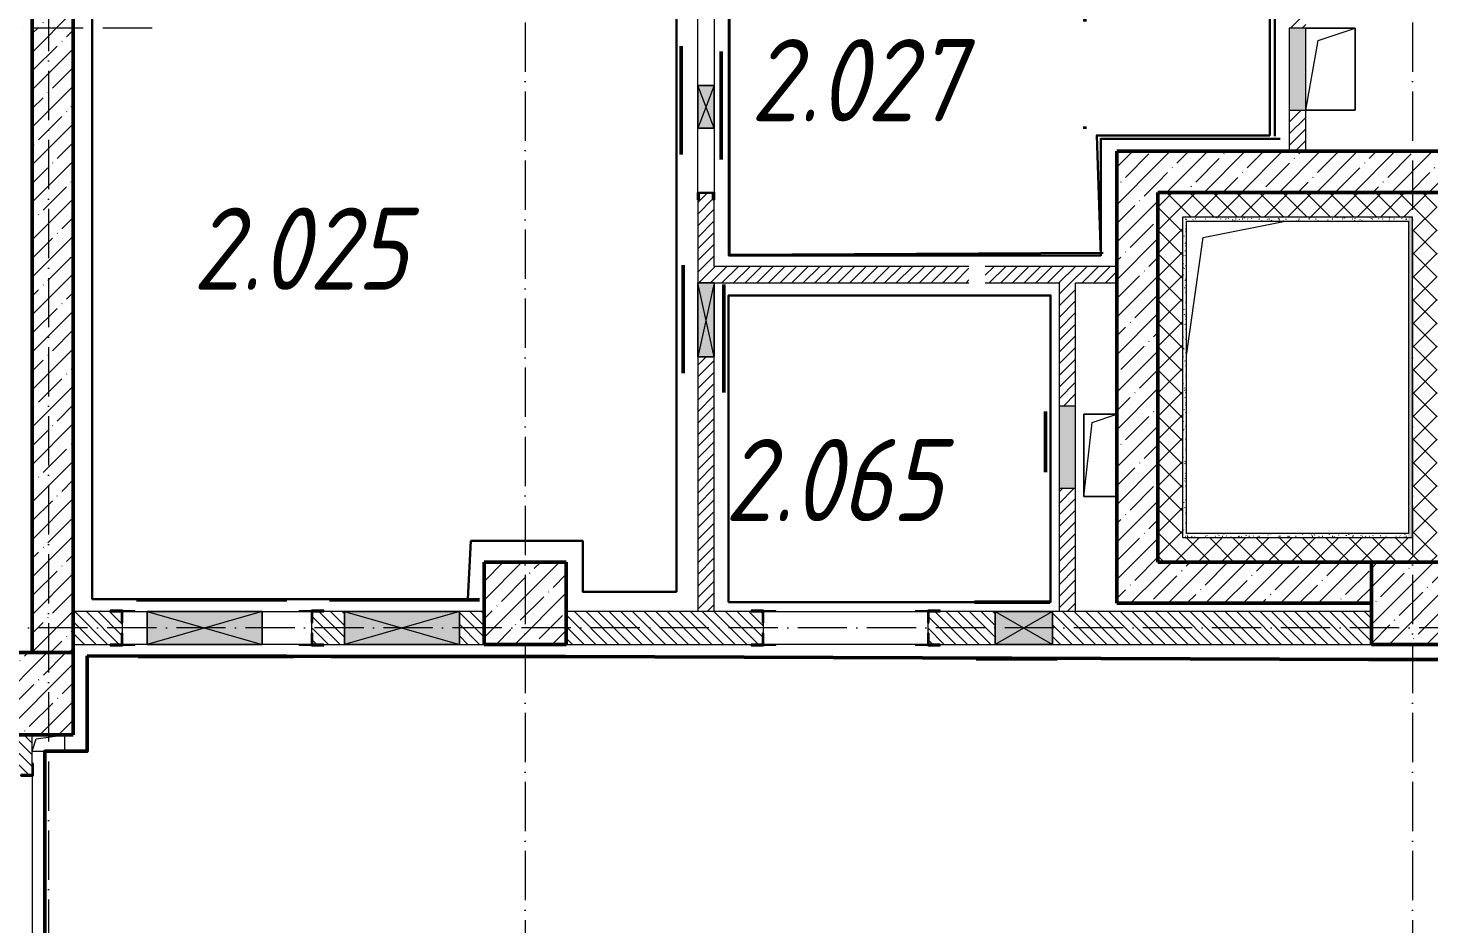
# Model space of a CAD drawing. Header units: millimetres. Extents: x -213536 to 1564669, y -45299 to 942238.
# Drawn here: x 619008 to 627533, y 625024 to 630475 of the extents above; entities that cross this region are included whole.
import ezdxf

# ---------------------------------------------------------------- set-up
doc = ezdxf.new("R2010")
doc.units = ezdxf.units.MM
doc.linetypes.add('50_200_ШТРИХ_1Т_ш5_п1_п1_', pattern=[700, 500, -100, 0, -100])
for name, color, linetype, lineweight in [('3.1) ЖБ окна 1.2 м', 102, 'Continuous', 30), ('8.1)', 2, 'Continuous', 50), ('8.2)', 3, 'Continuous', 50), ('8.3)', 5, 'Continuous', 50), ('8.4)', 6, 'Continuous', 50), ('A-DETL-GENF-OTLN', 7, 'Continuous', 9), ('A-DOOR-OPNG-MCUT', 7, 'Continuous', 35), ('A-FLOR-____-OTLN', 7, 'Continuous', 9), ('A-GENM-____-MCUT', 7, 'Continuous', 25), ('A-GENM-____-OTLN', 7, 'Continuous', 9), ('A-GENM-____-OTLN-1', 7, 'Continuous', 25), ('A-GLAZ-____-OTLN', 7, 'Continuous', 9), ('A-WALL-____-MCUT', 7, 'Continuous', 13), ('A-WALL-____-MCUT-1', 7, 'Continuous', 9), ('A-WALL-____-MCUT-2', 7, 'Continuous', 50), ('A-WALL-____-OTLN', 7, 'Continuous', 9), ('A-WALL-____-PATT-1', 7, 'Continuous', 9), ('A-WALL-FNSH-MCUT-1', 7, 'Continuous', 9), ('I-WALL-____-OTLN', 7, 'Continuous', 9), ('S-COLS-____-MCUT', 7, 'Continuous', 50), ('S-COLS-____-OTLN', 7, 'Continuous', 9), ('S-GRID-____-OTLN-1', 7, '50_200_ШТРИХ_1Т_ш5_п1_п1_', 9), ('Марки помещений', 7, 'Continuous', 9)]:
    doc.layers.add(name, color=color, linetype=linetype, lineweight=lineweight)
doc.layers.add('A-DOOR-____-OTLN-1', color=7, linetype='Continuous', lineweight=9, true_color=0xffffff)
doc.layers.add('A-WALL-____-PATT-2', color=7, linetype='Continuous', lineweight=9, true_color=0x787878)
doc.styles.add('ISOCPEUR_I_2', font='isocpeui.ttf', dxfattribs={"width": 0.85, "height": 2.3})
pattern_1 = [(135, (544282.637, 571544.04), (-35.35534, -35.35534), [])]
pattern_2 = [(45, (544282.637, 571544.04), (-35.35534, 35.35534), [])]
pattern_3 = [(45, (544282.64, 571544.04), (-114.04925, 114.04925), []), (45, (544396.69, 571544.04), (-114.04925, 114.04925), [201.612, -40.322, 3.353, -36.97])]
pattern_4 = [(0, (544282.637, 571544.04), (81.28, 20.32), [3.353, -57.607, 3.353, -57.607, -325.12]), (0, (544282.637, 571544.04), (81.28, 20.32), [-121.92, 3.353, -118.567, 3.353, -57.607, -142.24]), (0, (544282.637, 571544.04), (81.28, 20.32), [-304.8, 3.353, -37.287, 3.353, -98.247]), (120, (544313.117, 571554.2), (-58.2376362, 60.230545), [3.353, -57.607, 3.353, -57.607, -325.12]), (120, (544313.117, 571554.2), (-58.2376362, 60.230545), [-121.92, 3.353, -118.567, 3.353, -57.607, -142.24]), (120, (544313.117, 571554.2), (-58.2376362, 60.230545), [-304.8, 3.353, -37.287, 3.353, -98.247]), (240, (544323.277, 571594.84), (-23.0423638, -80.550545), [3.353, -57.607, 3.353, -57.607, -325.12]), (240, (544323.277, 571594.84), (-23.0423638, -80.550545), [-121.92, 3.353, -118.567, 3.353, -57.607, -142.24]), (240, (544323.277, 571594.84), (-23.0423638, -80.550545), [-304.8, 3.353, -37.287, 3.353, -98.247])]
pattern_5 = [(45, (544282.64, 571544.04), (-70.71068, 70.71068), []), (135, (544282.64, 571544.04), (-70.71068, -70.71068), [])]

# ---------------------------------------------------------------- blocks, each defined once
blk = doc.blocks.new('BSC_Колонна _Прямоугольная - 500х500-V37-АР1_План отверстий 2 этажа в осях 1-64_Ю-ЯЯ')
at = {"layer": 'S-COLS-____-OTLN'}
h = blk.add_hatch(dxfattribs=at)
h.set_pattern_fill('FP_47', color=256, style=0, pattern_type=2)
h.set_pattern_definition([(45, (-83150, -55431.04), (-114.04925, 114.04925), []), (45, (-83035.95, -55431.04), (-114.04925, 114.04925), [201.613, -40.323, 3.353, -36.97])])
h.paths.add_polyline_path([(-250, -250), (250, -250), (250, 250), (-250, 250)], flags=0)
at = {"layer": 'S-COLS-____-MCUT'}
for p, q in [((250, 250), (-250, 250)), ((-250, 250), (-250, -250)), ((250, -250), (250, 250)), ((-250, -250), (250, -250))]:
    blk.add_line(p, q, dxfattribs=at)
blk = doc.blocks.new('BSC_Колонна _Прямоугольная - 500х500-V41-АР1_План отверстий 2 этажа в осях 1-64_Ю-ЯЯ')
at = {"layer": 'S-COLS-____-OTLN'}
h = blk.add_hatch(dxfattribs=at)
h.set_pattern_fill('FP_51', color=256, style=0, pattern_type=2)
h.set_pattern_definition([(45, (-77750, -55431.04), (-114.04925, 114.04925), []), (45, (-77635.95, -55431.04), (-114.04925, 114.04925), [201.613, -40.323, 3.353, -36.97])])
h.paths.add_polyline_path([(-250, -250), (250, -250), (250, 250), (-250, 250)], flags=0)
at = {"layer": 'S-COLS-____-MCUT'}
for p, q in [((250, 250), (-250, 250)), ((-250, 250), (-250, -250)), ((250, -250), (250, 250)), ((-250, -250), (250, -250))]:
    blk.add_line(p, q, dxfattribs=at)
blk = doc.blocks.new('DOR_ДУ_распашная__1Ст_Прямоугольная_ШЕР - Вн_650х2100h_Кабинки С_у-17949503-АР1_План отверстий 2 этажа в осях 1-64_Ю-ЯЯ')
at = {"layer": 'A-DOOR-OPNG-MCUT'}
for p, q in [((-325, 10), (-325, -10)), ((325, -10), (325, 10))]:
    blk.add_line(p, q, dxfattribs=at)
blk = doc.blocks.new('BSC_Колонна _Прямоугольная - 500х500-V112-АР1_План отверстий 2 этажа в осях 1-64_Ю-ЯЯ')
at = {"layer": 'S-COLS-____-OTLN'}
h = blk.add_hatch(dxfattribs=at)
h.set_pattern_fill('FP_125', color=256, style=0, pattern_type=2)
h.set_pattern_definition([(45, (-74750, -54881.04), (-114.04925, 114.04925), []), (45, (-74635.95, -54881.04), (-114.04925, 114.04925), [201.613, -40.323, 3.353, -36.97])])
h.paths.add_polyline_path([(-250, -250), (250, -250), (250, 250), (-250, 250), (-250, -78.1)], flags=0)
at = {"layer": 'S-COLS-____-MCUT'}
for p, q in [((250, 250), (-250, 250)), ((-250, 250), (-250, -250)), ((250, -250), (250, 250)), ((-250, -250), (250, -250))]:
    blk.add_line(p, q, dxfattribs=at)
blk = doc.blocks.new('Фахверк_СКБ_Уголок - 250_2700-27497298-АР1_План отверстий 2 этажа в осях 1-64_Ю-ЯЯ')
at = {"layer": 'A-GENM-____-MCUT'}
for p, q in [((200, 181), (125, 181)), ((125, 181), (125, 106)), ((131, 106), (131, 175)), ((131, 175), (200, 175)), ((200, 175), (200, 181)), ((125, 106), (131, 106)), ((131, -6), (125, -6)), ((125, -6), (125, -81)), ((125, -81), (200, -81)), ((131, -75), (131, -6)), ((200, -75), (131, -75)), ((200, -81), (200, -75))]:
    blk.add_line(p, q, dxfattribs=at)
blk = doc.blocks.new('154_Стойка_СКБ_Швеллер - СМ-2180_100-28278555-АР1_План отверстий 2 этажа в осях 1-64_Ю-ЯЯ')
at = {"layer": 'A-GENM-____-MCUT'}
for p, q in [((125, 50), (171, 50)), ((125, -50), (125, 50)), ((129.5, 42.4), (129.5, -42.4)), ((171, 42.4), (129.5, 42.4)), ((171, 50), (171, 42.4)), ((171, -50), (125, -50)), ((129.5, -42.4), (171, -42.4)), ((171, -42.4), (171, -50))]:
    blk.add_line(p, q, dxfattribs=at)
blk = doc.blocks.new('154_Стойка_СКБ_Уголок - СМ-2180_200-28268025-АР1_План отверстий 2 этажа в осях 1-64_Ю-ЯЯ')
at = {"layer": 'A-GENM-____-MCUT'}
for p, q in [((125, 156), (125, 81)), ((200, 156), (125, 156)), ((131, 81), (131, 150)), ((131, 150), (200, 150)), ((200, 150), (200, 156)), ((125, 81), (131, 81)), ((131, 19), (125, 19)), ((125, 19), (125, -56)), ((131, -50), (131, 19)), ((125, -56), (200, -56)), ((200, -50), (131, -50)), ((200, -56), (200, -50))]:
    blk.add_line(p, q, dxfattribs=at)
blk = doc.blocks.new('Стойка_Влож_Уголок_Опорный - Уголок-28213941-АР1_План отверстий 2 этажа в осях 1-64_Ю-ЯЯ')
at = {"layer": 'A-GENM-____-OTLN'}
for p, q in [((-212, -6), (-212, 0)), ((0, 0), (0, -6)), ((-212, -75), (-212, -6)), ((-212, -6), (-206, -6)), ((-212, -75), (-206, -75)), ((-6, -6), (0, -6)), ((-6, -75), (0, -75)), ((0, -6), (0, -75))]:
    blk.add_line(p, q, dxfattribs=at)
blk = doc.blocks.new('AR_Отверстие Ниша - Лючок-32403779-АР1_План отверстий 2 этажа в осях 1-64_Ю-ЯЯ')
at = {"layer": 'A-GLAZ-____-OTLN'}
blk.add_hatch(color=256, dxfattribs=at).paths.add_polyline_path([(250, -50), (250, 50), (-250, 50), (-250, -50)], flags=0)
for p, q in [((250, 50), (-250, 50)), ((-250, 50), (-250, -50)), ((250, -50), (250, 50)), ((-250, -50), (250, -50))]:
    blk.add_line(p, q, dxfattribs=at)
blk = doc.blocks.new('AR_Отверстие Ниша - Лючок-32401897-АР1_План отверстий 2 этажа в осях 1-64_Ю-ЯЯ')
at = {"layer": 'A-GLAZ-____-OTLN'}
blk.add_hatch(color=256, dxfattribs=at).paths.add_polyline_path([(250, -50), (250, 50), (-250, 50), (-250, -50), (-158, -50)], flags=0)
for p, q in [((250, 50), (-250, 50)), ((-250, 50), (-250, -50)), ((250, -50), (250, 50)), ((-250, -50), (250, -50))]:
    blk.add_line(p, q, dxfattribs=at)
blk = doc.blocks.new('AR_Отверстие прямоугольное _в плите_ - AR_Отверстие прямоугольное _в плите_-30229458-АР1_План отверстий 2 этажа в осях 1-64_Ю-ЯЯ')
at = {"layer": 'A-GENM-____-OTLN'}
for p, q in [((100, 250), (-100, 250)), ((-100, 250), (-100, -250)), ((-100, -250), (-50, 200)), ((-50, 200), (100, 250)), ((-100, -250), (100, -250))]:
    blk.add_line(p, q, dxfattribs=at)
blk = doc.blocks.new('AR_Отверстие прямоугольное _в плите_ - AR_Отверстие прямоугольное _в плите_-30459333-АР1_План отверстий 2 этажа в осях 1-64_Ю-ЯЯ')
at = {"layer": 'A-GENM-____-OTLN'}
for p, q in [((150, 250), (-150, 250)), ((-150, -250), (-75, 175)), ((-75, 175), (150, 250)), ((150, -250), (150, 250)), ((-150, -250), (150, -250))]:
    blk.add_line(p, q, dxfattribs=at)
blk = doc.blocks.new('AR_Отверстие прямоугольное _в плите_ - AR_Отверстие прямоугольное _в плите_-V164-АР1_План отверстий 2 этажа в осях 1-64_Ю-ЯЯ')
at = {"layer": 'A-GENM-____-OTLN'}
for p, q in [((-100, -50), (-75, 25)), ((-75, 25), (100, 50)), ((100, -50), (100, 50)), ((-100, -50), (100, -50))]:
    blk.add_line(p, q, dxfattribs=at)
blk = doc.blocks.new('AR_Отверстие прямоугольное _в плите_ - AR_Отверстие прямоугольное _в плите_-30552518-АР1_План отверстий 2 этажа в осях 1-64_Ю-ЯЯ')
at = {"layer": 'A-GENM-____-OTLN'}
for p, q in [((-550, 850), (-50, 950)), ((-650, 131.8), (-550, 850))]:
    blk.add_line(p, q, dxfattribs=at)
blk = doc.blocks.new('AR_Отверстие прямоугольное _в стене_ - AR_Отверстие прямоугольное _в стене__ОВ-36829938-АР1_План отверстий 2 этажа в осях 1-64_Ю-ЯЯ')
at = {"layer": 'A-GLAZ-____-OTLN'}
blk.add_hatch(color=256, dxfattribs=at).paths.add_polyline_path([(350, -100), (350, 100), (-350, 100), (-350, -100), (187.3, -100)], flags=0)
at = {"layer": 'A-DETL-GENF-OTLN'}
for p, q in [((-350, -100), (-350, 100)), ((-350, 100), (350, 100)), ((350, 100), (-350, -100)), ((-350, 100), (350, -100)), ((350, 100), (-350, 100)), ((-350, 100), (-350, -100)), ((350, 100), (350, -100)), ((350, -100), (350, 100)), ((350, -100), (-350, -100)), ((-350, -100), (350, -100))]:
    blk.add_line(p, q, dxfattribs=at)
blk = doc.blocks.new('AR_Отверстие прямоугольное _в стене_ - AR_Отверстие прямоугольное _в стене__ОВ-36829869-АР1_План отверстий 2 этажа в осях 1-64_Ю-ЯЯ')
at = {"layer": 'A-GLAZ-____-OTLN'}
blk.add_hatch(color=256, dxfattribs=at).paths.add_polyline_path([(350, -100), (350, 100), (-350, 100), (-350, -100)], flags=0)
at = {"layer": 'A-DETL-GENF-OTLN'}
for p, q in [((-350, -100), (-350, 100)), ((-350, 100), (350, 100)), ((350, 100), (-350, -100)), ((-350, 100), (350, -100)), ((350, 100), (-350, 100)), ((-350, 100), (-350, -100)), ((350, 100), (350, -100)), ((350, -100), (350, 100)), ((350, -100), (-350, -100)), ((-350, -100), (350, -100))]:
    blk.add_line(p, q, dxfattribs=at)
blk = doc.blocks.new('AR_Отверстие прямоугольное _в стене__БезПР - AR_Отверстие прямоугольное _в стене__БезПР-36428569-АР1_План отверстий 2 этажа в осях 1-64_Ю-ЯЯ')
at = {"layer": 'A-GLAZ-____-OTLN'}
blk.add_hatch(color=256, dxfattribs=at).paths.add_polyline_path([(225, -50), (225, 50), (-225, 50), (-225, -50), (-68.5, -50)], flags=0)
at = {"layer": 'A-DETL-GENF-OTLN'}
for p, q in [((-225, -50), (-225, 50)), ((-225, 50), (225, 50)), ((225, 50), (-225, -50)), ((-225, 50), (225, -50)), ((225, 50), (-225, 50)), ((-225, 50), (-225, -50)), ((225, 50), (225, -50)), ((225, -50), (225, 50)), ((225, -50), (-225, -50)), ((-225, -50), (225, -50))]:
    blk.add_line(p, q, dxfattribs=at)
at = {"layer": 'A-GLAZ-____-OTLN'}
blk.add_line((225, 50), (-225, 50), dxfattribs=at)
blk = doc.blocks.new('AR_Отверстие прямоугольное _в стене__БезПР - AR_Отверстие прямоугольное _в стене__БезПР-36789349-АР1_План отверстий 2 этажа в осях 1-64_Ю-ЯЯ')
at = {"layer": 'A-GLAZ-____-OTLN'}
blk.add_hatch(color=256, dxfattribs=at).paths.add_polyline_path([(130, 50), (-130, 50), (-130, -50), (130, -50)], flags=0)
at = {"layer": 'A-DETL-GENF-OTLN'}
for p, q in [((-130, -50), (-130, 50)), ((-130, 50), (130, 50)), ((130, 50), (-130, -50)), ((-130, 50), (130, -50)), ((130, 50), (-130, 50)), ((-130, 50), (-130, -50)), ((130, 50), (130, -50)), ((130, -50), (130, 50)), ((130, -50), (-130, -50)), ((-130, -50), (130, -50))]:
    blk.add_line(p, q, dxfattribs=at)
at = {"layer": 'A-GLAZ-____-OTLN'}
blk.add_line((130, 50), (-130, 50), dxfattribs=at)
blk = doc.blocks.new('AR_Отверстие прямоугольное _в стене_ - AR_Отверстие прямоугольное _в стене__ОВ-36829206-АР1_План отверстий 2 этажа в осях 1-64_Ю-ЯЯ')
at = {"layer": 'A-GLAZ-____-OTLN'}
blk.add_hatch(color=256, dxfattribs=at).paths.add_polyline_path([(175, -100), (175, 100), (-175, 100), (-175, -100)], flags=0)
at = {"layer": 'A-DETL-GENF-OTLN'}
for p, q in [((-175, -100), (-175, 100)), ((-175, 100), (175, 100)), ((175, 100), (-175, -100)), ((-175, 100), (175, -100)), ((175, 100), (-175, 100)), ((-175, 100), (-175, -100)), ((175, 100), (175, -100)), ((175, -100), (175, 100)), ((175, -100), (-175, -100)), ((-175, -100), (175, -100))]:
    blk.add_line(p, q, dxfattribs=at)
blk = doc.blocks.new('2этаж')
at = {"layer": 'S-GRID-____-OTLN-1', "color": 251, "ltscale": 0.6, "true_color": 0x636466}
for p, q in [((62158.3, 549908.8), (62158.3, 498997)), ((67558.3, 549908.8), (67558.3, 498997)), ((59258.3, 549613.9), (59258.3, 499306.9)), ((59888.4, 517947), (-20260.4, 517947)), ((88482.7, 514297), (-20260.4, 514297))]:
    blk.add_line(p, q, dxfattribs=at)

msp = doc.modelspace()

# ---------------------------------------------------------------- hatches: boundary and pattern name
at = {"layer": 'A-WALL-____-PATT-1'}
h = msp.add_hatch(dxfattribs=at)
h.set_pattern_fill('FP_13', color=256, style=0, pattern_type=2)
h.set_pattern_definition(pattern_3)
h.paths.add_polyline_path([(619032.6, 626675.1), (619282.6, 626675.1), (619282.6, 634725.1), (619032.6, 634725.1), (619032.6, 627154.2)], flags=0)
h = msp.add_hatch(dxfattribs=at)
h.set_pattern_fill('FP_5', color=256, style=0, pattern_type=2)
h.set_pattern_definition(pattern_2)
h.paths.add_polyline_path([(623182.6, 626925.1), (623182.6, 628475.1), (623082.6, 628475.1), (623082.6, 626925.1)], flags=0)
h.paths.add_polyline_path([(623090.2, 628925.1), (623182.6, 628925.1), (623182.6, 629429.1), (623175, 629429.1), (623175, 629470.6), (623090.2, 629470.6), (623090.2, 629429.1), (623082.6, 629429.1), (623082.6, 628925.1)], flags=0)
h.paths.add_polyline_path([(623090.2, 630629.6), (623175, 630629.6), (623175, 630671.1), (623182.6, 630671.1), (623182.6, 631655.1), (623082.6, 631655.1), (623082.6, 630671.1), (623090.2, 630671.1)], flags=0)
h = msp.add_hatch(dxfattribs=at)
h.set_pattern_fill('FP_5', color=256, style=0, pattern_type=2)
h.set_pattern_definition(pattern_2)
h.paths.add_polyline_path([(626682.6, 629725.1), (626782.6, 629725.1), (626782.6, 629975.1), (626682.6, 629975.1)], flags=0)
h.paths.add_polyline_path([(626682.6, 630475.1), (626782.6, 630475.1), (626782.6, 631555.1), (626682.6, 631555.1)], flags=0)
h = msp.add_hatch(dxfattribs=at)
h.set_pattern_fill('FP_13', color=256, style=0, pattern_type=2)
h.set_pattern_definition(pattern_3)
h.paths.add_polyline_path([(625632.6, 626975.1), (625882.6, 626975.1), (625882.6, 629725.1), (625632.6, 629725.1), (625632.6, 628768.6)], flags=0)
h = msp.add_hatch(dxfattribs=at)
h.set_pattern_fill('FP_13', color=256, style=0, pattern_type=2)
h.set_pattern_definition(pattern_3)
h.paths.add_polyline_path([(627782.6, 629475.1), (627782.6, 629725.1), (625882.6, 629725.1), (625882.6, 629475.1), (627340, 629475.1)], flags=0)
h = msp.add_hatch(dxfattribs=at)
h.set_pattern_fill('FP_1', color=256, style=0, pattern_type=2)
h.set_pattern_definition(pattern_5)
h.paths.add_polyline_path([(625882.6, 627375.1), (626032.6, 627375.1), (626032.6, 629475.1), (625882.6, 629475.1), (625882.6, 627400.1)], flags=0)
h = msp.add_hatch(dxfattribs=at)
h.set_pattern_fill('FP_1', color=256, style=0, pattern_type=2)
h.set_pattern_definition(pattern_5)
h.paths.add_polyline_path([(627340, 629325.1), (627432.6, 629325.1), (627432.6, 629475.1), (626032.6, 629475.1), (626032.6, 629325.1), (626057.6, 629325.1)], flags=0)
h = msp.add_hatch(dxfattribs=at)
h.set_pattern_fill('FP_1', color=256, style=0, pattern_type=2)
h.set_pattern_definition(pattern_5)
h.paths.add_polyline_path([(627432.6, 627225.1), (627582.6, 627225.1), (627582.6, 629475.1), (627432.6, 629475.1), (627432.6, 627375.1)], flags=0)
h = msp.add_hatch(dxfattribs=at)
h.set_pattern_fill('FP_5', color=256, style=0, pattern_type=2)
h.set_pattern_definition(pattern_2)
h.paths.add_polyline_path([(624832.6, 628925.1), (625632.6, 628925.1), (625632.6, 629025.1), (624832.6, 629025.1), (624832.6, 628946.5)], flags=0)
h.paths.add_polyline_path([(623805, 628925.1), (624732.6, 628925.1), (624732.6, 629025.1), (623182.6, 629025.1), (623182.6, 628925.1)], flags=0)
h = msp.add_hatch(dxfattribs=at)
h.set_pattern_fill('FP_5', color=256, style=0, pattern_type=2)
h.set_pattern_definition(pattern_2)
h.paths.add_polyline_path([(625382.6, 626925.1), (625382.6, 627675.1), (625282.6, 627675.1), (625282.6, 626925.1)], flags=0)
h.paths.add_polyline_path([(625282.6, 628175.1), (625382.6, 628175.1), (625382.6, 628925.1), (625282.6, 628925.1), (625282.6, 628768.6)], flags=0)
h = msp.add_hatch(dxfattribs=at)
h.set_pattern_fill('FP_1', color=256, style=0, pattern_type=2)
h.set_pattern_definition(pattern_5)
h.paths.add_polyline_path([(627340, 627225.1), (627432.6, 627225.1), (627432.6, 627375.1), (625882.6, 627375.1), (625882.6, 627225.1), (627182.6, 627225.1)], flags=0)
h = msp.add_hatch(dxfattribs=at)
h.set_pattern_fill('FP_13', color=256, style=0, pattern_type=2)
h.set_pattern_definition(pattern_3)
h.paths.add_polyline_path([(627182.6, 626975.1), (627182.6, 627225.1), (625882.6, 627225.1), (625882.6, 626975.1)], flags=0)
h = msp.add_hatch(dxfattribs=at)
h.set_pattern_fill('FP_6', color=256, style=0, pattern_type=2)
h.set_pattern_definition(pattern_1)
h.paths.add_polyline_path([(620738.6, 626725.1), (620932.6, 626725.1), (620932.6, 626925.1), (620738.6, 626925.1), (620738.6, 626856.1), (620732.6, 626856.1), (620732.6, 626794.1), (620738.6, 626794.1), (620738.6, 626726.2)], flags=0)
h.paths.add_polyline_path([(621782.6, 626725.1), (621782.6, 626925.1), (621632.6, 626925.1), (621632.6, 626725.1)], flags=0)
h.paths.add_polyline_path([(619386.2, 626725.1), (619576.6, 626725.1), (619576.6, 626794.1), (619582.6, 626794.1), (619582.6, 626856.1), (619576.6, 626856.1), (619576.6, 626925.1), (619282.6, 626925.1), (619282.6, 626725.1)], flags=0)
h = msp.add_hatch(dxfattribs=at)
h.set_pattern_fill('FP_6', color=256, style=0, pattern_type=2)
h.set_pattern_definition(pattern_1)
h.paths.add_polyline_path([(627182.6, 626725.1), (627182.6, 626925.1), (625242.6, 626925.1), (625242.6, 626725.1), (625572.5, 626725.1)], flags=0)
h.paths.add_polyline_path([(624488.6, 626725.1), (624892.6, 626725.1), (624892.6, 626925.1), (624488.6, 626925.1), (624488.6, 626856.1), (624482.6, 626856.1), (624482.6, 626794.1), (624488.6, 626794.1), (624488.6, 626725.5)], flags=0)
h.paths.add_polyline_path([(623476.6, 626725.1), (623476.6, 626794.1), (623482.6, 626794.1), (623482.6, 626856.1), (623476.6, 626856.1), (623476.6, 626925.1), (622282.6, 626925.1), (622282.6, 626725.1), (623407.6, 626725.1)], flags=0)
h = msp.add_hatch(dxfattribs=at)
h.set_pattern_fill('FP_6', color=256, style=0, pattern_type=2)
h.set_pattern_definition(pattern_1)
h.paths.add_polyline_path([(619032.6, 623725.1), (619032.6, 624119.1), (618963.6, 624119.1), (618963.6, 624125.1), (618851.6, 624125.1), (618851.6, 624119.1), (618782.6, 624119.1), (618782.6, 623725.1)], flags=0)
h.paths.add_polyline_path([(618851.6, 625925.1), (618963.6, 625925.1), (618963.6, 625931.1), (619032.6, 625931.1), (619032.6, 626175.1), (618782.6, 626175.1), (618782.6, 625931.1), (618851.6, 625931.1)], flags=0)
at = {"layer": 'A-WALL-____-PATT-2'}
h = msp.add_hatch(dxfattribs=at)
h.set_pattern_fill('FP_164', color=256, style=0, pattern_type=2)
h.set_pattern_definition(pattern_4)
h.paths.add_polyline_path([(626057.6, 627400.1), (626057.6, 629325.1), (626032.6, 629325.1), (626032.6, 627400.1)], flags=0)
h = msp.add_hatch(dxfattribs=at)
h.set_pattern_fill('FP_164', color=256, style=0, pattern_type=2)
h.set_pattern_definition(pattern_4)
h.paths.add_polyline_path([(627407.6, 629300.1), (627407.6, 629325.1), (626057.6, 629325.1), (626057.6, 629300.1), (627340, 629300.1)], flags=0)
h = msp.add_hatch(dxfattribs=at)
h.set_pattern_fill('FP_164', color=256, style=0, pattern_type=2)
h.set_pattern_definition(pattern_4)
h.paths.add_polyline_path([(627407.6, 627375.1), (627432.6, 627375.1), (627432.6, 629325.1), (627407.6, 629325.1), (627407.6, 627400.1)], flags=0)
h = msp.add_hatch(dxfattribs=at)
h.set_pattern_fill('FP_164', color=256, style=0, pattern_type=2)
h.set_pattern_definition(pattern_4)
h.paths.add_polyline_path([(627407.6, 627375.1), (627407.6, 627400.1), (626032.6, 627400.1), (626032.6, 627375.1), (627340, 627375.1)], flags=0)

# ---------------------------------------------------------------- linework, layer by layer
at = {"layer": '8.1)', "lineweight": 50}
for points in [[(622982.9, 629995.4), (622982.9, 630364.1)], [(623226.3, 629964.1), (623226.3, 630332.9)], [(622982.9, 629705.9), (622982.9, 630074.6)], [(623226.3, 629674.7), (623226.3, 630043.4)], [(622994.2, 628663.9), (622994.2, 629032.6)], [(623242.1, 628546.5), (623242.1, 628915.2)], [(622994.2, 628374.4), (622994.2, 628743.1)], [(623242.1, 628257.1), (623242.1, 628625.8)], [(625200, 627772.5), (625200, 628141.2)], [(620125.8, 626996.3), (619667.8, 626996.3)], [(620581.6, 626996.3), (620123.6, 626996.3)], [(621299.9, 626996.3), (620841.9, 626996.3)], [(621755.7, 626996.3), (621297.7, 626996.3)], [(625225.9, 626981.1), (624767.9, 626981.1)], [(620170.3, 626652.1), (619677.2, 626652.1)], [(620626.1, 626652.1), (620133, 626652.1)], [(621344.4, 626652.1), (620851.3, 626652.1)], [(621800.2, 626652.1), (621307.1, 626652.1)], [(625270.4, 626636.9), (624777.3, 626636.9)]]:
    msp.add_lwpolyline(points, dxfattribs=at)
at = {"layer": '8.2)', "lineweight": 30}
for points in [[(619398.4, 627001.1), (619398.4, 634759.3)], [(625535.4, 629088.9), (625535.4, 629801.4), (626628, 629801.4)], [(622383.6, 627045), (622383.6, 627355), (621703, 627355), (621684.7, 627001.1)]]:
    msp.add_lwpolyline(points, dxfattribs=at)
at = {"layer": '8.2)', "lineweight": 50}
for points in [[(619094.3, 615072.1), (619094.3, 617375.1), (619363.3, 617375.1), (619363.3, 618041), (619106.4, 618041), (619106.4, 623125.1), (619366, 623125.1), (619366, 623825.4), (619109.4, 623825.4), (619109.4, 626075.1), (619366.7, 626075.1), (619366.7, 626656.1)], [(621800.2, 626652.1), (622278, 626652.1)], [(627167.6, 626633), (627696.5, 626633)]]:
    msp.add_lwpolyline(points, dxfattribs=at)
at = {"layer": '8.3)', "lineweight": 30}
for points in [[(621684.7, 627001.1), (619398.4, 627001.1), (619398.4, 635514.5), (621710.5, 635514.5)], [(625549.3, 629106.4), (623277.1, 629094.7), (623277.1, 631463.1), (626594.5, 631463.1), (626594.5, 629816.9)], [(622482.6, 630802.2), (622952.8, 630802.2), (622952.8, 627045), (622383.6, 627045)]]:
    msp.add_lwpolyline(points, dxfattribs=at)
msp.add_lwpolyline([(623270.3, 626982.1), (625229.6, 626982.1), (625229.6, 628848.4), (623270.3, 628848.4)], close=True, dxfattribs=at)
at = {"layer": '8.3)', "lineweight": 50}
for points in [[(619366.7, 626656.1), (621800.2, 626652.1)], [(622278, 626652.1), (627167.6, 626633)]]:
    msp.add_lwpolyline(points, dxfattribs=at)
at = {"layer": '8.4)', "lineweight": 30}
for points in [[(621684.7, 627001.1), (619398.4, 627001.1), (619398.4, 635514.5), (621710.5, 635514.5), (621710.5, 634343.9), (622287.4, 634343.9), (622287.4, 632508.3), (621660.4, 632508.3), (621660.4, 630802.2), (622952.8, 630802.2), (622952.8, 627045), (622383.6, 627045), (622383.6, 627355), (621703, 627355)], [(623270.3, 626982.1), (625229.6, 626982.1), (625229.6, 628848.4), (623270.3, 628848.4)]]:
    msp.add_lwpolyline(points, close=True, dxfattribs=at)
for points in [[(625535.9, 629091.6), (623271.8, 629091.6), (623271.8, 631457.8), (626563.9, 631457.8), (626563.9, 629821.9)], [(626563.9, 629821.9), (625511, 629821.9), (625535.9, 629091.6)]]:
    msp.add_lwpolyline(points, dxfattribs=at)
at = {"layer": '8.4)', "lineweight": 50}
for points in [[(619094.3, 615072.1), (619094.3, 617375.1), (619363.3, 617375.1), (619363.3, 618041), (619106.4, 618041), (619106.4, 623125.1), (619366, 623125.1), (619366, 623825.4), (619109.4, 623825.4), (619109.4, 626075.1), (619366.7, 626075.1), (619366.7, 626656.1)], [(619366.7, 626656.1), (621800.2, 626652.1)], [(621800.2, 626652.1), (622278, 626652.1)], [(622278, 626652.1), (627167.6, 626633)], [(627167.6, 626633), (627696.5, 626633)]]:
    msp.add_lwpolyline(points, dxfattribs=at)
at = {"layer": 'A-FLOR-____-OTLN'}
for p, q in [((626782.6, 630474.7), (627082.6, 630474.7)), ((627082.6, 630474.7), (627082.6, 629974.7)), ((627082.6, 629974.7), (626782.6, 629974.7)), ((625432.6, 628125.1), (625632.6, 628125.1)), ((625432.6, 627625.1), (625432.6, 628125.1)), ((625632.6, 627625.1), (625432.6, 627625.1))]:
    msp.add_line(p, q, dxfattribs=at)
at = {"layer": 'A-WALL-____-MCUT'}
for p, q in [((619507.6, 626925.1), (619282.6, 626925.1)), ((619582.6, 626794.1), (619582.6, 626856.1)), ((620732.6, 626856.1), (620732.6, 626794.1)), ((620932.6, 626925.1), (620807.6, 626925.1)), ((621782.6, 626925.1), (621632.6, 626925.1)), ((623407.6, 626925.1), (622282.6, 626925.1)), ((623482.6, 626794.1), (623482.6, 626856.1)), ((624482.6, 626856.1), (624482.6, 626794.1)), ((624892.6, 626925.1), (624557.6, 626925.1)), ((627182.6, 626925.1), (625242.6, 626925.1)), ((619282.6, 626725.1), (619507.6, 626725.1)), ((620807.6, 626725.1), (620932.6, 626725.1)), ((621632.6, 626725.1), (621782.6, 626725.1)), ((622282.6, 626725.1), (623407.6, 626725.1)), ((624557.6, 626725.1), (624892.6, 626725.1)), ((625242.6, 626725.1), (627182.6, 626725.1)), ((619032.6, 626000.1), (619032.6, 626175.1))]:
    msp.add_line(p, q, dxfattribs=at)
at = {"layer": 'A-WALL-____-MCUT-1'}
for p, q in [((626032.6, 629325.1), (626032.6, 627375.1)), ((627432.6, 629325.1), (626032.6, 629325.1)), ((627432.6, 627375.1), (627432.6, 629325.1)), ((626032.6, 627375.1), (627432.6, 627375.1)), ((627182.6, 627225.1), (627182.6, 627225.1))]:
    msp.add_line(p, q, dxfattribs=at)
at = {"layer": 'A-WALL-____-MCUT-2'}
for p, q in [((619032.6, 634725.1), (619032.6, 626675.1)), ((619282.6, 626675.1), (619282.6, 634725.1)), ((625632.6, 629725.1), (625632.6, 626975.1)), ((627782.6, 629725.1), (625632.6, 629725.1)), ((625882.6, 627225.1), (625882.6, 629475.1)), ((625882.6, 629475.1), (627782.6, 629475.1)), ((627182.6, 627225.1), (625882.6, 627225.1)), ((625632.6, 626975.1), (627182.6, 626975.1))]:
    msp.add_line(p, q, dxfattribs=at)
at = {"layer": 'A-WALL-____-OTLN'}
msp.add_line((619032.6, 625925.1), (619032.6, 624125.1), dxfattribs=at)
at = {"layer": 'A-WALL-FNSH-MCUT-1'}
for p, q in [((626682.6, 629975.1), (626682.6, 629725.1)), ((626782.6, 629725.1), (626782.6, 629975.1)), ((623082.6, 629429.1), (623082.6, 628925.1)), ((623182.6, 629025.1), (623182.6, 629429.1)), ((626057.6, 627400.1), (626057.6, 629300.1)), ((626057.6, 629300.1), (627407.6, 629300.1)), ((627407.6, 629300.1), (627407.6, 627400.1)), ((624732.6, 629025.1), (623182.6, 629025.1)), ((625632.6, 629025.1), (624832.6, 629025.1)), ((623182.6, 628925.1), (624732.6, 628925.1)), ((624832.6, 628925.1), (625282.6, 628925.1)), ((625282.6, 628925.1), (625282.6, 628175.1)), ((625382.6, 628925.1), (625632.6, 628925.1)), ((625382.6, 628175.1), (625382.6, 628925.1)), ((623082.6, 628475.1), (623082.6, 626925.1)), ((623182.6, 626925.1), (623182.6, 628475.1)), ((625282.6, 627675.1), (625282.6, 626925.1)), ((625382.6, 626925.1), (625382.6, 627675.1)), ((627407.6, 627400.1), (626057.6, 627400.1))]:
    msp.add_line(p, q, dxfattribs=at)
at = {"layer": 'I-WALL-____-OTLN'}
for p, q in [((623082.6, 630125.1), (623082.6, 630625.1)), ((623182.6, 630625.1), (623182.6, 630125.1)), ((623082.6, 629475.1), (623082.6, 629865.1)), ((623182.6, 629865.1), (623182.6, 629475.1)), ((619582.6, 626925.1), (619732.6, 626925.1)), ((620432.6, 626925.1), (620732.6, 626925.1)), ((623482.6, 626925.1), (624482.6, 626925.1)), ((619732.6, 626725.1), (619582.6, 626725.1)), ((620732.6, 626725.1), (620432.6, 626725.1)), ((624482.6, 626725.1), (623482.6, 626725.1))]:
    msp.add_line(p, q, dxfattribs=at)

# ---------------------------------------------------------------- block references
at = {"layer": '3.1) ЖБ окна 1.2 м'}
msp.add_blockref('2этаж', (559874.3, 112528.1), dxfattribs=at)
at = {"layer": 'A-DOOR-____-OTLN-1', "rotation": 89.99999999999966}
msp.add_blockref('DOR_ДУ_распашная__1Ст_Прямоугольная_ШЕР - Вн_650х2100h_Кабинки С_у-17949503-АР1_План отверстий 2 этажа в осях 1-64_Ю-ЯЯ', (625437.6, 630195.1), dxfattribs=at)
at = {"layer": 'A-GENM-____-OTLN'}
for name, p in [('AR_Отверстие прямоугольное _в плите_ - AR_Отверстие прямоугольное _в плите_-30459333-АР1_План отверстий 2 этажа в осях 1-64_Ю-ЯЯ', (626932.6, 630224.7)), ('AR_Отверстие прямоугольное _в плите_ - AR_Отверстие прямоугольное _в плите_-30552518-АР1_План отверстий 2 этажа в осях 1-64_Ю-ЯЯ', (626707.6, 628350.1)), ('AR_Отверстие прямоугольное _в плите_ - AR_Отверстие прямоугольное _в плите_-30229458-АР1_План отверстий 2 этажа в осях 1-64_Ю-ЯЯ', (625532.6, 627875.1)), ('AR_Отверстие прямоугольное _в плите_ - AR_Отверстие прямоугольное _в плите_-V164-АР1_План отверстий 2 этажа в осях 1-64_Ю-ЯЯ', (619132.6, 626125.1))]:
    msp.add_blockref(name, p, dxfattribs=at)
for p, rotation in [((619582.6, 626931.1), 89.99999999999957), ((620732.6, 626719.1), 269.9999999999995), ((623482.6, 626931.1), 89.99999999999957), ((624482.6, 626719.1), 269.9999999999995)]:
    msp.add_blockref('Стойка_Влож_Уголок_Опорный - Уголок-28213941-АР1_План отверстий 2 этажа в осях 1-64_Ю-ЯЯ', p, dxfattribs=dict(at, rotation=rotation))
at = {"layer": 'A-GENM-____-OTLN-1'}
for name, p, rotation in [('154_Стойка_СКБ_Швеллер - СМ-2180_100-28278555-АР1_План отверстий 2 этажа в осях 1-64_Ю-ЯЯ', (623132.6, 629600.1), 269.9999999999999), ('154_Стойка_СКБ_Уголок - СМ-2180_200-28268025-АР1_План отверстий 2 этажа в осях 1-64_Ю-ЯЯ', (619707.6, 626875.1), 180), ('154_Стойка_СКБ_Уголок - СМ-2180_200-28268025-АР1_План отверстий 2 этажа в осях 1-64_Ю-ЯЯ', (623607.6, 626875.1), 180), ('Фахверк_СКБ_Уголок - 250_2700-27497298-АР1_План отверстий 2 этажа в осях 1-64_Ю-ЯЯ', (618957.6, 625800.1), 89.99999999999991)]:
    msp.add_blockref(name, p, dxfattribs=dict(at, rotation=rotation))
for p in [(620607.6, 626775.1), (624357.6, 626775.1)]:
    msp.add_blockref('154_Стойка_СКБ_Уголок - СМ-2180_200-28268025-АР1_План отверстий 2 этажа в осях 1-64_Ю-ЯЯ', p, dxfattribs=at)
at = {"layer": 'A-GLAZ-____-OTLN'}
for name, p, rotation in [('AR_Отверстие Ниша - Лючок-32401897-АР1_План отверстий 2 этажа в осях 1-64_Ю-ЯЯ', (626732.6, 630225.1), 270.0000000000001), ('AR_Отверстие прямоугольное _в стене__БезПР - AR_Отверстие прямоугольное _в стене__БезПР-36789349-АР1_План отверстий 2 этажа в осях 1-64_Ю-ЯЯ', (623132.6, 629995.1), 269.9999999999999), ('AR_Отверстие прямоугольное _в стене__БезПР - AR_Отверстие прямоугольное _в стене__БезПР-36428569-АР1_План отверстий 2 этажа в осях 1-64_Ю-ЯЯ', (623132.6, 628700.1), 269.9999999999999), ('AR_Отверстие Ниша - Лючок-32403779-АР1_План отверстий 2 этажа в осях 1-64_Ю-ЯЯ', (625332.6, 627925.1), 270)]:
    msp.add_blockref(name, p, dxfattribs=dict(at, rotation=rotation))
for name, p in [('AR_Отверстие прямоугольное _в стене_ - AR_Отверстие прямоугольное _в стене__ОВ-36829938-АР1_План отверстий 2 этажа в осях 1-64_Ю-ЯЯ', (620082.6, 626825.1)), ('AR_Отверстие прямоугольное _в стене_ - AR_Отверстие прямоугольное _в стене__ОВ-36829869-АР1_План отверстий 2 этажа в осях 1-64_Ю-ЯЯ', (621282.6, 626825.1)), ('AR_Отверстие прямоугольное _в стене_ - AR_Отверстие прямоугольное _в стене__ОВ-36829206-АР1_План отверстий 2 этажа в осях 1-64_Ю-ЯЯ', (625067.6, 626825.1))]:
    msp.add_blockref(name, p, dxfattribs=at)
at = {"layer": 'S-COLS-____-OTLN'}
for name, p in [('BSC_Колонна _Прямоугольная - 500х500-V41-АР1_План отверстий 2 этажа в осях 1-64_Ю-ЯЯ', (622032.6, 626975.1)), ('BSC_Колонна _Прямоугольная - 500х500-V37-АР1_План отверстий 2 этажа в осях 1-64_Ю-ЯЯ', (627432.6, 626975.1)), ('BSC_Колонна _Прямоугольная - 500х500-V112-АР1_План отверстий 2 этажа в осях 1-64_Ю-ЯЯ', (619032.6, 626425.1))]:
    msp.add_blockref(name, p, dxfattribs=at)

# ---------------------------------------------------------------- texts
at = {"layer": 'Марки помещений', "char_height": 500, "width": 785.654, "attachment_point": 1, "style": 'ISOCPEUR_I_2'}
for s, insert in [('2.027', (623404.8, 630407.7)), ('2.025', (620010.2, 629382.5)), ('2.065', (623246.9, 627974.8))]:
    msp.add_mtext(s, dxfattribs=dict(at, insert=insert))

doc.saveas('drawing.dxf')
